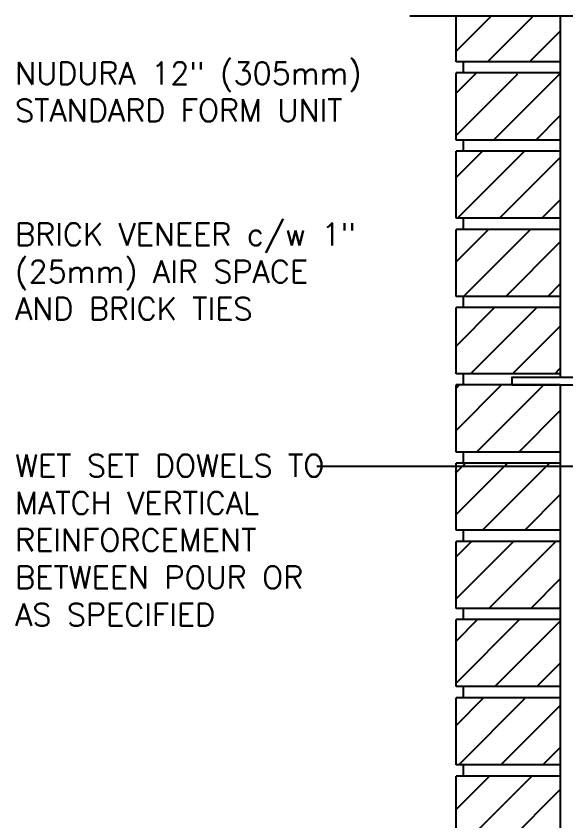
# Model space of a CAD drawing. Header units: inches. Extents: x 95 to 199, y -75 to 14.
# Drawn here: x 144.42 to 162.88, y -14.35 to 12.66 of the extents above; entities that cross this region are included whole.
import ezdxf

# ---------------------------------------------------------------- set-up
doc = ezdxf.new("R2010")
doc.units = ezdxf.units.IN
doc.header["$LTSCALE"] = 0.5
doc.header["$MEASUREMENT"] = 0
for name, color, linetype in [('HATCH', 12, 'Continuous'), ('line25', 2, 'Continuous'), ('LINE9', 9, 'Continuous'), ('TEXT', 4, 'Continuous')]:
    doc.layers.add(name, color=color, linetype=linetype)
doc.styles.add('DIM', font='romans.shx', dxfattribs={"width": 0.7})
doc.styles.add('ROMANS', font='romans.shx', dxfattribs={"height": 1.125})
doc.dimstyles.new('ext_12', dxfattribs={"dimscale": 12, "dimtxt": 0.09375, "dimasz": 0.09375, "dimexe": 0.09375, "dimexo": 0.0625, "dimgap": 0.0625, "dimtad": 1, "dimdec": 1, "dimzin": 3, "dimdsep": 46, "dimlunit": 4, "dimtxsty": 'DIM', "dimcen": 0.09, "dimdle": 0.09375, "dimclrt": 4, "dimadec": 0, "dimazin": 0, "dimtfac": 1, "dimtdec": 1, "dimtmove": 2, "dimatfit": 3, "dimfxl": 1, "dimfrac": 2, "dimtolj": 1, "dimtzin": 0, "dimarcsym": 0})

msp = doc.modelspace()

# ---------------------------------------------------------------- hatches: boundary and pattern name
at = {"layer": 'HATCH'}
h = msp.add_hatch(dxfattribs=at)
h.set_pattern_fill('ANSI31', color=256, scale=8, style=0)
h.set_pattern_definition([(45, (152.8865, -54.2126), (-0.707107, 0.707107), [])])
h.paths.add_polyline_path([(162.688, -20.688), (159.188, -20.688), (159.188, -22.938), (162.688, -22.938)])
h.paths.add_polyline_path([(162.688, -18.063), (159.188, -18.063), (159.188, -20.313), (162.688, -20.313)])
h.paths.add_polyline_path([(162.688, -15.468), (159.188, -15.468), (159.188, -17.688), (162.688, -17.688)])
h.paths.add_polyline_path([(162.688, -12.843), (159.188, -12.843), (159.188, -15.093), (162.688, -15.093)])
h.paths.add_polyline_path([(162.688, -10.243), (161.063, -10.243), (161.063, -10.218), (159.188, -10.218), (159.188, -12.468), (162.688, -12.468)])
h.paths.add_polyline_path([(162.688, -7.593), (159.188, -7.593), (159.188, -9.843), (162.688, -9.843)])
h.paths.add_polyline_path([(162.688, -4.968), (159.188, -4.968), (159.188, -7.218), (162.688, -7.218)])
h.paths.add_polyline_path([(162.688, -2.343), (159.188, -2.343), (159.188, -4.593), (162.688, -4.593)])
h.paths.add_polyline_path([(162.688, 0.257), (161.063, 0.257), (161.063, 0.282), (159.188, 0.282), (159.188, -1.968), (162.688, -1.968)])
h.paths.add_polyline_path([(162.688, 2.878), (159.188, 2.878), (159.188, 0.657), (162.688, 0.657)])
h.paths.add_polyline_path([(162.688, 5.503), (159.188, 5.503), (159.188, 3.253), (162.688, 3.253)])
h.paths.add_polyline_path([(162.688, 8.128), (159.188, 8.128), (159.188, 5.878), (162.688, 5.878)])
h.paths.add_polyline_path([(162.688, 10.728), (161.063, 10.728), (161.063, 10.753), (159.188, 10.753), (159.188, 8.503), (162.688, 8.503)])
h.paths.add_polyline_path([(162.688, 12.662), (159.188, 12.662), (159.188, 11.128), (162.688, 11.128)])

# ---------------------------------------------------------------- linework, layer by layer
at = {"layer": 'line25'}
for p, q in [((159.188, 11.128), (159.188, 12.662)), ((162.688, 12.662), (162.688, 0.532)), ((162.688, 11.128), (159.188, 11.128)), ((159.438, 10.753), (159.438, 11.128)), ((159.188, 8.503), (159.188, 10.753)), ((162.688, 10.753), (159.188, 10.753)), ((162.688, 8.503), (159.188, 8.503)), ((159.438, 8.128), (159.438, 8.503)), ((162.688, 8.128), (159.188, 8.128)), ((159.188, 5.878), (159.188, 8.128)), ((162.688, 5.878), (159.188, 5.878)), ((159.438, 5.503), (159.438, 5.878)), ((159.188, 3.253), (159.188, 5.503)), ((162.688, 5.503), (159.188, 5.503)), ((162.688, 3.253), (159.188, 3.253)), ((159.438, 2.878), (159.438, 3.253)), ((159.188, 0.657), (159.188, 2.878)), ((162.688, 2.878), (159.188, 2.878)), ((162.688, 0.657), (159.188, 0.657)), ((159.438, 0.282), (159.438, 0.657)), ((159.188, -1.968), (159.188, 0.282)), ((162.688, 0.282), (159.188, 0.282)), ((162.688, 0.282), (162.688, -23.338)), ((162.688, -1.968), (159.188, -1.968)), ((159.438, -2.343), (159.438, -1.968)), ((159.188, -4.593), (159.188, -2.343)), ((162.688, -2.343), (159.188, -2.343)), ((162.688, -4.593), (159.188, -4.593)), ((159.438, -4.968), (159.438, -4.593)), ((162.688, -4.968), (159.188, -4.968)), ((159.188, -7.218), (159.188, -4.968)), ((162.688, -7.218), (159.188, -7.218)), ((159.438, -7.593), (159.438, -7.218)), ((162.688, -7.593), (159.188, -7.593)), ((159.188, -9.843), (159.188, -7.593)), ((162.688, -9.843), (159.188, -9.843)), ((159.438, -10.218), (159.438, -9.843)), ((162.688, -10.218), (159.188, -10.218)), ((159.188, -12.468), (159.188, -10.218)), ((162.688, -12.468), (159.188, -12.468)), ((159.438, -12.843), (159.438, -12.468)), ((162.688, -12.843), (159.188, -12.843)), ((159.188, -15.093), (159.188, -12.843))]:
    msp.add_line(p, q, dxfattribs=at)
at = {"layer": 'LINE9'}
msp.add_line((169.614, 12.662), (157.635, 12.662), dxfattribs=at)
msp.add_lwpolyline([(164.063, 4.407), (163.813, 4.407), (163.813, 0.532), (161.063, 0.532), (161.063, 0.282), (164.063, 0.282)], close=True, dxfattribs=at)
at = {"layer": 'TEXT'}
for points in [[(165.686, 10.639, 0, 0.36, 0), (164.606, 10.639, 0, 0, 0), (157.76, 10.639, 0, 0, 0)], [(160.275, 5.31, 0, 0.36, 0), (159.195, 5.31, 0, 0, 0), (157.562, 5.31, 0, 0, 0)]]:
    msp.add_lwpolyline(points, format="xyseb", dxfattribs=at)

# ---------------------------------------------------------------- texts
at = {"layer": 'TEXT', "char_height": 0.75, "attachment_point": 4, "style": 'ROMANS'}
for s, insert, width in [('NUDURA 12" (305mm) STANDARD FORM UNIT', (144.384, 10.12), 12.97616), ('BRICK VENEER c/w 1" (25mm) AIR SPACE AND BRICK TIES', (144.384, 4.09), 12.97616), ('WET SET DOWELS TO MATCH VERTICAL\\PREINFORCEMENT BETWEEN POUR OR AS SPECIFIED', (144.384, -4.926), 11.43486)]:
    msp.add_mtext(s, dxfattribs=dict(at, insert=insert, width=width))

# ---------------------------------------------------------------- leaders
at = {"layer": 'TEXT'}
msp.add_leader([(169.979, -2.454), (154.513, -2.454)], dimstyle='ext_12', override={"dimgap": 0.0625, "dimtad": 0}, dxfattribs=at)

doc.saveas('drawing.dxf')
